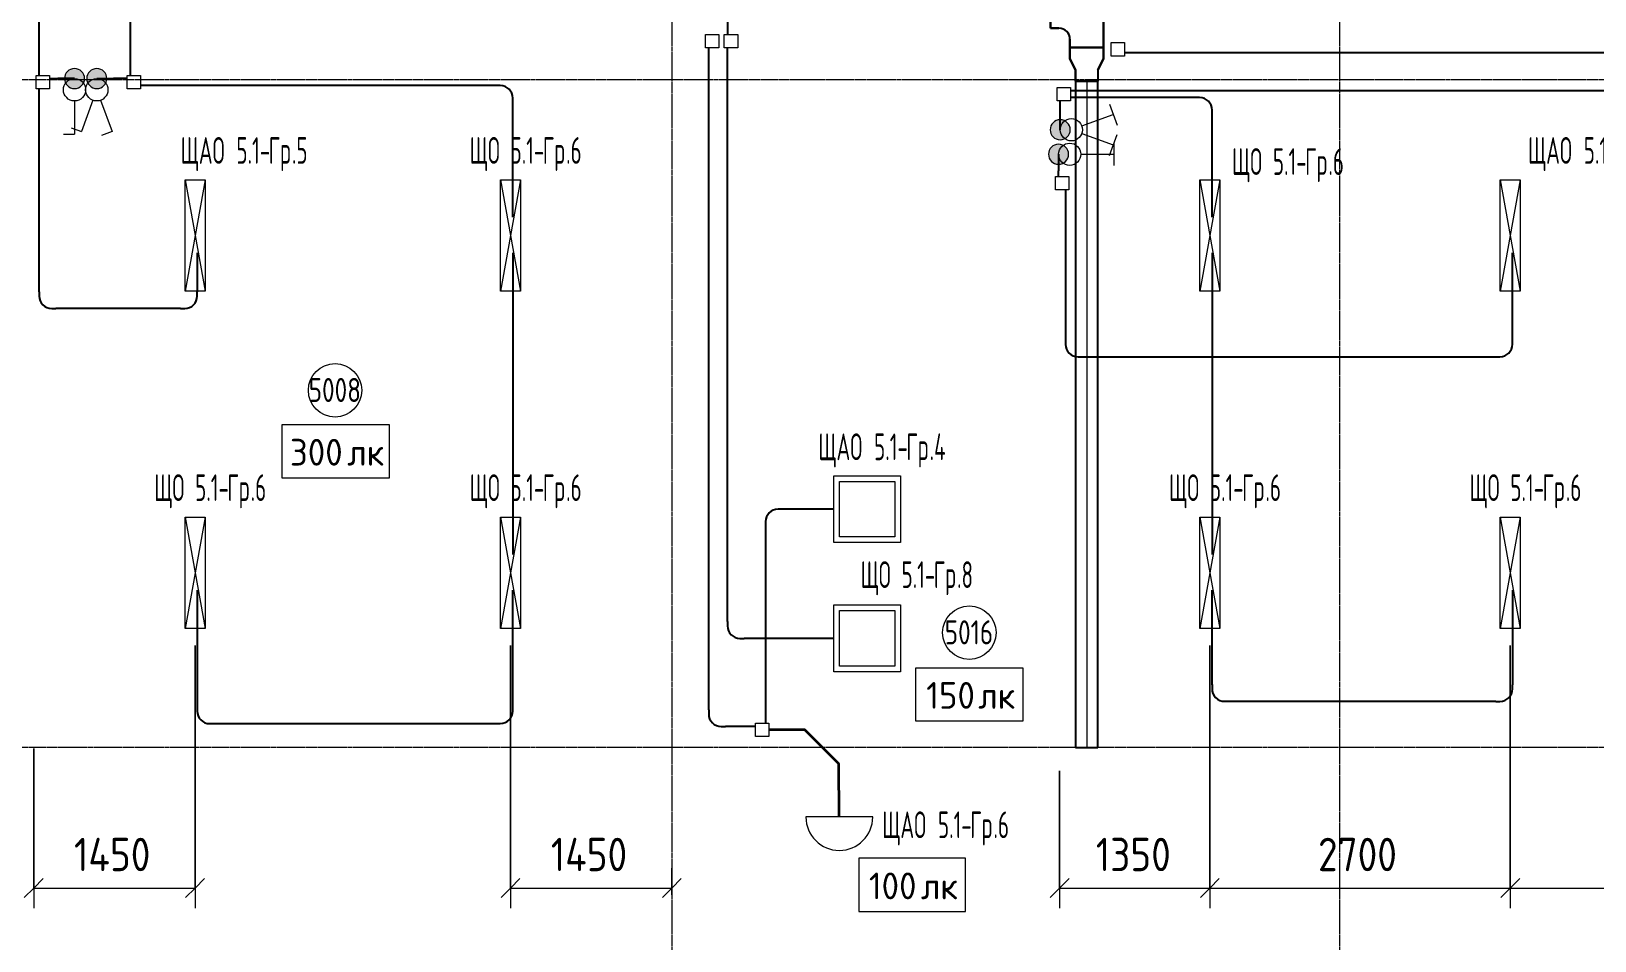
# Model space of a CAD drawing. Header units: millimetres. Extents: x -4730 to 98194, y -4296 to 93388.
# Drawn here: x 72243 to 86294, y 35263 to 43435 of the extents above; entities that cross this region are included whole.
import ezdxf

# ---------------------------------------------------------------- set-up
doc = ezdxf.new("R2010")
doc.units = ezdxf.units.MM
doc.linetypes.add('Линия сетки', pattern=[22.225, 12.7, -3.175, 3.175, -3.175])
doc.linetypes.add('Скрытая 0_75', pattern=[1.5, 0.75, -0.75])
for name, color, linetype, lineweight, true_color in [('Кабельные лотки', 5, 'Continuous', 25, 0x0000ff), ('Короба', 7, 'Continuous', 25, 0x008000), ('Линии', 7, 'Continuous', 9, 0x00a600), ('Опуск', 7, 'Скрытая 0_75', 18, 0x007f00), ('Соединительные детали кабельных лотков', 5, 'Continuous', 25, 0x0000ff), ('Соединительные детали коробов', 7, 'Continuous', 25, 0x008000), ('Типовые аннотации', 1, 'Continuous', 18, 0xff0000)]:
    doc.layers.add(name, color=color, linetype=linetype, lineweight=lineweight, true_color=true_color)
for name, color, linetype, lineweight in [('Марки помещений', 7, 'Continuous', 9), ('Марки силовых электроприборов', 7, 'Continuous', 9), ('Осевая линия', 7, 'Continuous', 18), ('Оси', 7, 'Continuous', 9), ('Провода', 7, 'Continuous', 35), ('Размеры', 7, 'Continuous', 9), ('Размеры-120', 7, 'Continuous', 9), ('Текстовые примечания', 7, 'Continuous', 9)]:
    doc.layers.add(name, color=color, linetype=linetype, lineweight=lineweight)
doc.styles.add('GOST Common', font='GOST_Common.ttf', dxfattribs={"width": 0.6, "height": 240})
doc.styles.add('GOST Common_1', font='GOST_Common.ttf', dxfattribs={"width": 0.9, "height": 300})
doc.styles.add('GOST Common_2', font='GOST_Common.ttf', dxfattribs={"height": 240})
doc.styles.add('GOST Common_3', font='GOST_Common.ttf', dxfattribs={"width": 0.8, "height": 216})
doc.dimstyles.new('ADSK_Проверочный', dxfattribs={"dimscale": 304.8, "dimtxt": 301.714499, "dimasz": 0.556693, "dimexe": 0.590551, "dimexo": 0.590551, "dimgap": 0.19685, "dimtad": 1, "dimdec": 3, "dimrnd": 0.001, "dimdsep": 46, "dimtxsty": 'GOST Common_1', "dimblk1": 'OBLIQUE', "dimblk2": 'OBLIQUE', "dimsah": 1, "dimcen": 0.09, "dimazin": 0, "dimtfac": 1, "dimtdec": 4, "dimtix": 1, "dimtmove": 0, "dimatfit": 3, "dimfxl": 1, "dimtvp": 1, "dimtolj": 1, "dimtzin": 0, "dimarcsym": 2})

# ---------------------------------------------------------------- blocks, each defined once
blk = doc.blocks.new('M_Горизонтальный тройник для канального - Радиус 100 мм-2474834-Тех_ этаж')
at = {"layer": 'Соединительные детали кабельных лотков'}
for p, q in [((325, 150), (-325, 150)), ((-325, 150), (-325, -150)), ((-325, -150), (-325, 150)), ((-325, 150), (325, 150)), ((-325, 150), (-325, 150)), ((325, -150), (325, 150)), ((325, 150), (325, -150)), ((325, 150), (325, 150)), ((-325, -150), (-250, -150)), ((-250, -150), (-325, -150)), ((-325, -150), (-325, -150)), ((-150, -250), (-150, -325)), ((-150, -325), (-150, -250)), ((150, -325), (150, -250)), ((150, -250), (150, -325)), ((250, -150), (325, -150)), ((325, -150), (250, -150)), ((325, -150), (325, -150)), ((-150, -325), (150, -325)), ((150, -325), (-150, -325)), ((-150, -325), (-150, -325)), ((150, -325), (150, -325))]:
    blk.add_line(p, q, dxfattribs=at)
for centre, start, end in [((-250, -250), 0, 90), ((-250, -250), 0, 90), ((250, -250), 90, 180), ((250, -250), 90, 180)]:
    blk.add_arc(centre, 100, start, end, dxfattribs=at)
blk = doc.blocks.new('M_Переходный патрубок для канального - Стандартная-3212371-Тех_ этаж')
at = {"layer": 'Соединительные детали кабельных лотков'}
for p, q in [((100, 100), (200, 150)), ((200, 150), (100, 100)), ((200, 150), (300, 150)), ((200, 150), (200, 150)), ((300, 150), (200, 150)), ((300, -150), (300, 150)), ((300, 150), (300, -150)), ((300, 150), (300, 150)), ((0, 100), (0, 100)), ((0, 100), (0, -100)), ((0, -100), (0, 100)), ((0, 100), (100, 100)), ((100, 100), (0, 100)), ((100, 100), (100, 100)), ((0, -100), (0, -100)), ((100, -100), (0, -100)), ((100, -100), (0, -100)), ((100, -100), (100, -100)), ((100, -100), (200, -150)), ((200, -150), (100, -100)), ((200, -150), (300, -150)), ((200, -150), (200, -150)), ((300, -150), (200, -150)), ((300, -150), (300, -150))]:
    blk.add_line(p, q, dxfattribs=at)
blk = doc.blocks.new('M_Короб_ отвод - Плоский торец - ПВХ - Стандартная-2386742-Тех_ этаж')
at = {"layer": 'Соединительные детали коробов'}
for p, q in [((45130, 82371.95), (45130, 82410.05)), ((45130, 82260), (45130, 82371.95)), ((45130, 82260), (45130, 82260))]:
    blk.add_line(p, q, dxfattribs=at)
blk = doc.blocks.new('M_Короб_ отвод - Плоский торец - ПВХ - Стандартная-V1-Тех_ этаж')
at = {"layer": 'Соединительные детали коробов'}
for p, q in [((0, 111.95), (0, 150.05)), ((-150.05, 0), (-111.95, 0))]:
    blk.add_line(p, q, dxfattribs=at)
blk.add_arc((-111.95, 111.95), 111.95, 270, 0, dxfattribs=at)
blk = doc.blocks.new('DIMBLOCK72-Тех_ этаж')
at = {"layer": 'Размеры-120'}
for p, q in [((73715, 37917), (73715, 35556)), ((73715, 35736), (73715, 37917)), ((72265, 36990), (72265, 35556)), ((72265, 35736), (72265, 36990)), ((72265, 35736), (72180, 35651)), ((72265, 35736), (72350, 35821)), ((72265, 35736), (73715, 35736)), ((73715, 35736), (73630, 35651)), ((73715, 35736), (73800, 35821))]:
    blk.add_line(p, q, dxfattribs=at)
at = {"layer": 'Размеры-120', "color": 0, "insert": (72627, 36188), "char_height": 300, "width": 871.39, "attachment_point": 1, "line_spacing_factor": 1.022761, "style": 'GOST Common_1'}
blk.add_mtext('1450', dxfattribs=at)
blk = doc.blocks.new('_Oblique')
at = {"color": 0, "linetype": 'ByBlock', "lineweight": -2}
blk.add_line((-0.5, -0.5), (0.5, 0.5), dxfattribs=at)
blk = doc.blocks.new('DIMBLOCK73-Тех_ этаж')
at = {"layer": 'Размеры-120'}
for p, q in [((76550, 37917), (76550, 35556)), ((76550, 35736), (76550, 37917)), ((78000, 35676), (78000, 35916)), ((76550, 35736), (76465, 35651)), ((76550, 35736), (76635, 35821)), ((76550, 35736), (78000, 35736)), ((78000, 35736), (77915, 35651)), ((78000, 35736), (78085, 35821)), ((78000, 35736), (78000, 35676))]:
    blk.add_line(p, q, dxfattribs=at)
at = {"layer": 'Размеры-120', "color": 0, "insert": (76912, 36188), "char_height": 300, "width": 871.39, "attachment_point": 1, "line_spacing_factor": 1.022761, "style": 'GOST Common_1'}
blk.add_mtext('1450', dxfattribs=at)
blk = doc.blocks.new('DIMBLOCK74-Тех_ этаж')
at = {"layer": 'Размеры-120'}
for p, q in [((82835, 37917), (82835, 35556)), ((82835, 35736), (82835, 37917)), ((81485, 36790), (81485, 35556)), ((81485, 35736), (81485, 36790)), ((81485, 35736), (81400, 35651)), ((81485, 35736), (81570, 35821)), ((81485, 35736), (82835, 35736)), ((82835, 35736), (82750, 35651)), ((82835, 35736), (82920, 35821))]:
    blk.add_line(p, q, dxfattribs=at)
at = {"layer": 'Размеры-120', "color": 0, "insert": (81810, 36188), "char_height": 300, "width": 840.71, "attachment_point": 1, "line_spacing_factor": 1.022761, "style": 'GOST Common_1'}
blk.add_mtext('1350', dxfattribs=at)
blk = doc.blocks.new('DIMBLOCK75-Тех_ этаж')
at = {"layer": 'Размеры-120'}
for p, q in [((82835, 37917), (82835, 35556)), ((82835, 35736), (82835, 37917)), ((85535, 37917), (85535, 35556)), ((85535, 35736), (85535, 37917)), ((82835, 35736), (82750, 35651)), ((82835, 35736), (82920, 35821)), ((82835, 35736), (85535, 35736)), ((85535, 35736), (85450, 35651)), ((85535, 35736), (85620, 35821))]:
    blk.add_line(p, q, dxfattribs=at)
at = {"layer": 'Размеры-120', "color": 0, "insert": (83807, 36188), "char_height": 300, "width": 908.21, "attachment_point": 1, "line_spacing_factor": 1.022761, "style": 'GOST Common_1'}
blk.add_mtext('2700', dxfattribs=at)
blk = doc.blocks.new('DIMBLOCK76-Тех_ этаж')
at = {"layer": 'Размеры-120'}
for p, q in [((85535, 37917), (85535, 35556)), ((85535, 35736), (85535, 37917)), ((88235, 37917), (88235, 35556)), ((88235, 35736), (88235, 37917)), ((85535, 35736), (85450, 35651)), ((85535, 35736), (85620, 35821)), ((85535, 35736), (88235, 35736)), ((88235, 35736), (88150, 35651)), ((88235, 35736), (88320, 35821))]:
    blk.add_line(p, q, dxfattribs=at)
at = {"layer": 'Размеры-120', "color": 0, "insert": (86507, 36188), "char_height": 300, "width": 908.21, "attachment_point": 1, "line_spacing_factor": 1.022761, "style": 'GOST Common_1'}
blk.add_mtext('2700', dxfattribs=at)
blk = doc.blocks.new('ADSK_Марка_Помещение_1_ГОСТ21-501-2011 - Номер-85995-Тех_ этаж')
at = {"layer": 'Марки помещений'}
blk.add_circle((0, 0), 2, dxfattribs=at)
blk = doc.blocks.new('Морка помещения_освещённость_ - Морка помещения_освещённость_-1484368-Тех_ этаж')
at = {"layer": 'Марки помещений', "color": 190, "true_color": 0x8000ff}
for p, q in [((-4, 0), (-4, 4)), ((-4, 4), (4, 4)), ((4, 4), (4, 0)), ((4, 0), (-4, 0))]:
    blk.add_line(p, q, dxfattribs=at)

msp = doc.modelspace()

# ---------------------------------------------------------------- hatches: boundary and pattern name
at = {"layer": 'Опуск', "linetype": 'Continuous'}
h = msp.add_hatch(color=256, dxfattribs=at)
edge = h.paths.add_edge_path(flags=0)
edge.add_arc((72631.6408, 43010), 90, 180, 360)
edge.add_arc((72631.6408, 43010), 90, 0, 180)
h = msp.add_hatch(color=256, dxfattribs=at)
edge = h.paths.add_edge_path(flags=0)
edge.add_arc((72831.6408, 43010), 90, 180, 360)
edge.add_arc((72831.6408, 43010), 90, 0, 180)
h = msp.add_hatch(color=256, dxfattribs=at)
edge = h.paths.add_edge_path(flags=0)
edge.add_arc((81490, 42550), 90, 180, 360)
edge.add_arc((81490, 42550), 90, 0, 180)
h = msp.add_hatch(color=256, dxfattribs=at)
edge = h.paths.add_edge_path(flags=0)
edge.add_arc((81475, 42330), 90, 180, 360)
edge.add_arc((81475, 42330), 90, 0, 180)

# ---------------------------------------------------------------- linework, layer by layer
at = {"layer": 'Кабельные лотки'}
for p, q in [((81627.9607, 42988.1437), (81827.9607, 42988.1437)), ((81627.9607, 42988.1437), (81627.9607, 37000)), ((81827.9607, 37000), (81827.9607, 42988.1437)), ((81627.9607, 37000), (81827.9607, 37000))]:
    msp.add_line(p, q, dxfattribs=at)
at = {"layer": 'Короба'}
for p, q in [((78499.8204, 44588.6381), (78499.8204, 43406.878)), ((72314.2469, 43038.5), (72314.2469, 43578.5)), ((73133.4786, 43038.5), (73133.4786, 43578.5)), ((78331.1069, 37338.6137), (78331.1069, 43286.878)), ((78499.8204, 38130.05), (78499.8204, 43286.878)), ((91631.3716, 43241.1881), (82068.5523, 43241.1881)), ((72405.7469, 43010), (72481.5908, 43010)), ((73104.9786, 43010), (72981.6908, 43010)), ((72314.2469, 41093.8769), (72314.2469, 42918.5)), ((76419.1969, 42947), (73224.9786, 42947)), ((81581.5, 42901.4961), (88104.1969, 42901.4961)), ((76569.2469, 41763.8269), (76569.2469, 42796.95)), ((81490, 42700.05), (81490, 42809.9961)), ((82704.1969, 42838.4961), (81581.5, 42838.4961)), ((82854.2469, 41763.8269), (82854.2469, 42688.4461)), ((81475, 42129.9961), (81475, 42179.95)), ((81538, 42009.9961), (81538, 40660.0461)), ((73734.2469, 41443.8269), (73734.2469, 41093.8769)), ((76569.2469, 41443.8269), (76569.2469, 38733.8269)), ((82854.2469, 41443.8269), (82854.2469, 38733.8269)), ((85554.2469, 40660.0461), (85554.2469, 41443.8269)), ((73584.1969, 40943.8269), (72464.2969, 40943.8269)), ((81688.05, 40509.9961), (85404.1969, 40509.9961)), ((79459.8204, 39140.9714), (78992.6569, 39140.9714)), ((78842.6069, 38990.9214), (78842.6069, 37217.0637)), ((73734.2469, 38413.8269), (73734.2469, 37363.8769)), ((76569.2469, 37363.8769), (76569.2469, 38413.8269)), ((82854.2469, 37563.8769), (82854.2469, 38413.8269)), ((85554.2469, 38413.8269), (85554.2469, 37563.8769)), ((79459.8204, 37980), (78649.8704, 37980)), ((85404.1969, 37413.8269), (83004.2969, 37413.8269)), ((73884.2969, 37213.8269), (76419.1969, 37213.8269)), ((78751.1069, 37188.5637), (78481.1569, 37188.5637))]:
    msp.add_line(p, q, dxfattribs=at)
at = {"layer": 'Линии', "color": 96, "true_color": 0x008000}
for p, q in [((79679.0067, 36006.2174), (79679.0067, 35526.2174)), ((80639.0067, 36006.2174), (79679.0067, 36006.2174)), ((80639.0067, 35526.2174), (80639.0067, 36006.2174)), ((79679.0067, 35526.2174), (80639.0067, 35526.2174))]:
    msp.add_line(p, q, dxfattribs=at)
at = {"layer": 'Опуск', "linetype": 'Continuous'}
for centre, start, end in [((72631.6408, 43010), 0, 180), ((72631.6408, 43010), 180, 0), ((72831.6408, 43010), 0, 180), ((72831.6408, 43010), 180, 0), ((81490, 42550), 0, 180), ((81490, 42550), 180, 0), ((81475, 42330), 0, 180), ((81475, 42330), 180, 0)]:
    msp.add_arc(centre, 90, start, end, dxfattribs=at)
at = {"layer": 'Осевая линия'}
msp.add_line((81727.9607, 42988.1437), (81727.9607, 37000), dxfattribs=at)
at = {"layer": 'Оси', "linetype": 'Линия сетки'}
for p, q in [((78000, 93388.3703), (78000, -3096.3487)), ((84000, 93388.3703), (84000, -3096.3487)), ((98194.2682, 43000), (-3530.0173, 43000)), ((98194.2682, 37000), (-3530.0173, 37000))]:
    msp.add_line(p, q, dxfattribs=at)
at = {"layer": 'Провода', "flags": 128}
msp.add_lwpolyline([(79503.9461, 36375), (79500.5929, 36852.2733), (79193.6515, 37157.0649), (78871.1069, 37157.0639)], dxfattribs=at)
at = {"layer": 'Типовые аннотации'}
for p, q in [((78302.6069, 43406.878), (78422.6069, 43406.878)), ((78302.6069, 43286.878), (78302.6069, 43406.878)), ((78422.6069, 43286.878), (78302.6069, 43286.878)), ((78422.6069, 43406.878), (78422.6069, 43286.878)), ((81948.5523, 43332.6881), (82068.5523, 43332.6881)), ((81948.5523, 43212.6881), (81948.5523, 43332.6881)), ((82068.5523, 43332.6881), (82068.5523, 43212.6881)), ((82068.5523, 43212.6881), (81948.5523, 43212.6881)), ((72285.7469, 43038.5), (72405.7469, 43038.5)), ((72285.7469, 42918.5), (72285.7469, 43038.5)), ((72405.7469, 43038.5), (72405.7469, 42918.5)), ((72405.7469, 42918.5), (72285.7469, 42918.5)), ((72631.6408, 42809.3567), (72631.6408, 42509.3567)), ((72531.6408, 42509.3567), (72631.6408, 42509.3567)), ((81675.6434, 42330), (81975.6434, 42330)), ((81975.6434, 42230), (81975.6434, 42430)), ((73625, 42100), (73805, 42100)), ((73625, 41100), (73625, 42100)), ((73805, 42100), (73625, 41100)), ((73625, 42100), (73805, 41100)), ((73805, 42100), (73805, 41100)), ((81446.5, 42129.9961), (81566.5, 42129.9961)), ((81446.5, 42009.9961), (81446.5, 42129.9961)), ((81566.5, 42129.9961), (81566.5, 42009.9961)), ((85445, 42100), (85625, 42100)), ((85445, 41100), (85445, 42100)), ((85625, 42100), (85445, 41100)), ((85445, 42100), (85625, 41100)), ((85625, 42100), (85625, 41100)), ((81566.5, 42009.9961), (81446.5, 42009.9961)), ((73805, 41100), (73625, 41100)), ((85625, 41100), (85445, 41100)), ((79455.0564, 39440.9714), (80055.0564, 39440.9714)), ((79455.0564, 38840.9714), (79455.0564, 39440.9714)), ((79505.0564, 39390.9714), (80005.0564, 39390.9714)), ((79505.0564, 38890.9714), (79505.0564, 39390.9714)), ((80005.0564, 39390.9714), (80005.0564, 38890.9714)), ((80055.0564, 39440.9714), (80055.0564, 38840.9714)), ((80055.0564, 38840.9714), (79455.0564, 38840.9714)), ((80005.0564, 38890.9714), (79505.0564, 38890.9714)), ((78751.1069, 37217.0637), (78871.1069, 37217.0637)), ((78751.1069, 37097.0637), (78751.1069, 37217.0637)), ((78871.1069, 37097.0637), (78751.1069, 37097.0637)), ((78871.1069, 37217.0637), (78871.1069, 37097.0637)), ((79805, 36375), (79205, 36375))]:
    msp.add_line(p, q, dxfattribs=at)
at = {"layer": 'Типовые аннотации', "color": 16, "true_color": 0x800000}
for p, q in [((78471.3204, 43406.878), (78591.3204, 43406.878)), ((78471.3204, 43286.878), (78471.3204, 43406.878)), ((78591.3204, 43286.878), (78471.3204, 43286.878)), ((78591.3204, 43406.878), (78591.3204, 43286.878)), ((73104.9786, 43038.5), (73224.9786, 43038.5)), ((73104.9786, 42918.5), (73104.9786, 43038.5)), ((73224.9786, 43038.5), (73224.9786, 42918.5)), ((73224.9786, 42918.5), (73104.9786, 42918.5)), ((81461.5, 42929.9961), (81581.5, 42929.9961)), ((81461.5, 42809.9961), (81461.5, 42929.9961)), ((81581.5, 42929.9961), (81581.5, 42809.9961)), ((81581.5, 42809.9961), (81461.5, 42809.9961))]:
    msp.add_line(p, q, dxfattribs=at)
at = {"layer": 'Типовые аннотации', "color": 5, "true_color": 0x0000ff}
for p, q in [((72797.4388, 42815.3874), (72694.8327, 42533.4796)), ((72865.8428, 42815.3874), (72968.4488, 42533.4796)), ((81932.3184, 42780.7773), (82000.7224, 42592.8388)), ((81684.6126, 42584.202), (81966.5204, 42686.8081)), ((72600.8635, 42567.6816), (72694.8327, 42533.4796)), ((72968.4488, 42533.4796), (72874.4796, 42499.2776)), ((81684.6126, 42515.798), (81966.5204, 42413.1919)), ((81932.3184, 42319.2227), (82000.7224, 42507.1612)), ((76460, 42100), (76640, 42100)), ((76460, 41100), (76460, 42100)), ((76640, 42100), (76460, 41100)), ((76460, 42100), (76640, 41100)), ((76640, 42100), (76640, 41100)), ((82745, 42100), (82925, 42100)), ((82745, 41100), (82745, 42100)), ((82925, 42100), (82745, 41100)), ((82745, 42100), (82925, 41100)), ((82925, 42100), (82925, 41100)), ((76640, 41100), (76460, 41100)), ((82925, 41100), (82745, 41100)), ((73625, 39070), (73805, 39070)), ((73625, 38070), (73625, 39070)), ((73805, 39070), (73625, 38070)), ((73625, 39070), (73805, 38070)), ((73805, 39070), (73805, 38070)), ((76460, 39070), (76640, 39070)), ((76460, 38070), (76460, 39070)), ((76640, 39070), (76460, 38070)), ((76460, 39070), (76640, 38070)), ((76640, 39070), (76640, 38070)), ((82745, 39070), (82925, 39070)), ((82745, 38070), (82745, 39070)), ((82925, 39070), (82745, 38070)), ((82745, 39070), (82925, 38070)), ((82925, 39070), (82925, 38070)), ((85445, 39070), (85625, 39070)), ((85445, 38070), (85445, 39070)), ((85625, 39070), (85445, 38070)), ((85445, 39070), (85625, 38070)), ((85625, 39070), (85625, 38070)), ((79455.0564, 38280), (80055.0564, 38280)), ((79455.0564, 37680), (79455.0564, 38280)), ((79505.0564, 38230), (80005.0564, 38230)), ((79505.0564, 37730), (79505.0564, 38230)), ((80005.0564, 38230), (80005.0564, 37730)), ((80055.0564, 38280), (80055.0564, 37680)), ((73805, 38070), (73625, 38070)), ((76640, 38070), (76460, 38070)), ((82925, 38070), (82745, 38070)), ((85625, 38070), (85445, 38070)), ((80055.0564, 37680), (79455.0564, 37680)), ((80005.0564, 37730), (79505.0564, 37730))]:
    msp.add_line(p, q, dxfattribs=at)
at = {"layer": 'Типовые аннотации'}
for centre in [(72631.6408, 42909.3567), (81575.6434, 42330)]:
    msp.add_circle(centre, 100, dxfattribs=at)
at = {"layer": 'Типовые аннотации', "color": 5, "true_color": 0x0000ff}
for centre in [(72831.6408, 42909.3567), (81590.6434, 42550)]:
    msp.add_circle(centre, 100, dxfattribs=at)
at = {"layer": 'Типовые аннотации'}
msp.add_arc((79505, 36375), 300, 180, 360, dxfattribs=at)

# ---------------------------------------------------------------- block references
at = {"layer": 'Марки помещений', "xscale": 120, "yscale": 120, "zscale": 120}
for p in [(74972.9423, 40208.861), (80673.4627, 38031.213)]:
    msp.add_blockref('ADSK_Марка_Помещение_1_ГОСТ21-501-2011 - Номер-85995-Тех_ этаж', p, dxfattribs=at)
at = {"layer": 'Марки помещений', "color": 190, "true_color": 0x8000ff, "xscale": 120, "yscale": 120, "zscale": 120}
for p in [(74978.7843, 39420.6578), (80673.4627, 37235.8801)]:
    msp.add_blockref('Морка помещения_освещённость_ - Морка помещения_освещённость_-1484368-Тех_ этаж', p, dxfattribs=at)
at = {"layer": 'Соединительные детали кабельных лотков'}
for name, p, rotation in [('M_Горизонтальный тройник для канального - Радиус 100 мм-2474834-Тех_ этаж', (81727.9607, 43613.1437), 270), ('M_Горизонтальный тройник для канального - Радиус 100 мм-2474834-Тех_ этаж', (81727.9607, 43613.1437), 270), ('M_Переходный патрубок для канального - Стандартная-3212371-Тех_ этаж', (81727.9607, 42988.1437), 90), ('M_Переходный патрубок для канального - Стандартная-3212371-Тех_ этаж', (81727.9607, 42988.1437), 90)]:
    msp.add_blockref(name, p, dxfattribs=dict(at, rotation=rotation))
at = {"layer": 'Соединительные детали коробов'}
for name, p, rotation in [('M_Короб_ отвод - Плоский торец - ПВХ - Стандартная-2386742-Тех_ этаж', (154891.6408, -2120), 90), ('M_Короб_ отвод - Плоский торец - ПВХ - Стандартная-2386742-Тех_ этаж', (-9428.3592, 88140), 270), ('M_Короб_ отвод - Плоский торец - ПВХ - Стандартная-V1-Тех_ этаж', (76569.2469, 42947), 90), ('M_Короб_ отвод - Плоский торец - ПВХ - Стандартная-V1-Тех_ этаж', (82854.2469, 42838.4961), 90), ('M_Короб_ отвод - Плоский торец - ПВХ - Стандартная-2386742-Тех_ этаж', (126605, 124590), 180), ('M_Короб_ отвод - Плоский торец - ПВХ - Стандартная-V1-Тех_ этаж', (72314.2469, 40943.8269), 270), ('M_Короб_ отвод - Плоский торец - ПВХ - Стандартная-V1-Тех_ этаж', (81538, 40509.9961), 270), ('M_Короб_ отвод - Плоский торец - ПВХ - Стандартная-V1-Тех_ этаж', (78842.6069, 39140.9714), 180), ('M_Короб_ отвод - Плоский торец - ПВХ - Стандартная-V1-Тех_ этаж', (78499.8204, 37980), 270), ('M_Короб_ отвод - Плоский торец - ПВХ - Стандартная-V1-Тех_ этаж', (73734.2469, 37213.8269), 270), ('M_Короб_ отвод - Плоский торец - ПВХ - Стандартная-V1-Тех_ этаж', (78331.1069, 37188.5637), 270)]:
    msp.add_blockref(name, p, dxfattribs=dict(at, rotation=rotation))
for name, p in [('M_Короб_ отвод - Плоский торец - ПВХ - Стандартная-2386742-Тех_ этаж', (36360, -39710)), ('M_Короб_ отвод - Плоский торец - ПВХ - Стандартная-V1-Тех_ этаж', (73734.2469, 40943.8269)), ('M_Короб_ отвод - Плоский торец - ПВХ - Стандартная-V1-Тех_ этаж', (85554.2469, 37413.8269))]:
    msp.add_blockref(name, p, dxfattribs=at)
at = {"layer": 'Соединительные детали коробов', "extrusion": (0, -3.56953e-05, 1)}
msp.add_blockref('M_Короб_ отвод - Плоский торец - ПВХ - Стандартная-V1-Тех_ этаж', (85554.2469, 40510.6433), dxfattribs=at)
at = {"layer": 'Соединительные детали коробов', "extrusion": (0, -3.33333e-05, 1), "rotation": 270}
msp.add_blockref('M_Короб_ отвод - Плоский торец - ПВХ - Стандартная-V1-Тех_ этаж', (82854.2469, 37414.4313), dxfattribs=at)
at = {"layer": 'Соединительные детали коробов', "extrusion": (0, -2.77778e-05, 1)}
msp.add_blockref('M_Короб_ отвод - Плоский торец - ПВХ - Стандартная-V1-Тех_ этаж', (76569.2469, 37214.3306), dxfattribs=at)

# ---------------------------------------------------------------- texts
at = {"layer": 'Марки помещений', "char_height": 216, "attachment_point": 1, "style": 'GOST Common_3'}
for s, insert, width in [('5008', (74735.9864, 40319.6483), 584.9112), ('5016', (80452.3467, 38142.0002), 546.4302)]:
    msp.add_mtext(s, dxfattribs=dict(at, insert=insert, width=width))
at = {"layer": 'Марки помещений', "color": 190, "true_color": 0x8000ff, "char_height": 240, "attachment_point": 1, "style": 'GOST Common_2'}
for s, insert, width in [('300', (74566.9005, 39772.3698), 625.31625), ('лк', (75082.838, 39772.3698), 413.67075), ('150', (80285.5788, 37587.5921), 567.59475), ('лк', (80753.8913, 37587.5921), 413.67075)]:
    msp.add_mtext(s, dxfattribs=dict(at, insert=insert, width=width))
at = {"layer": 'Марки силовых электроприборов', "char_height": 240, "attachment_point": 1, "style": 'GOST Common'}
for s, insert, width in [('ЩАО', (73585.1486, 42484.0093), 502.17705), (' 5.1-', (73999.4861, 42484.0093), 455.99985), ('Гр', (74375.7236, 42484.0093), 253.9746), ('.5', (74585.2736, 42484.0093), 178.93665), ('ЩО', (76182.3414, 42484.0093), 340.55685), (' 5.1-', (76463.3289, 42484.0093), 455.99985), ('Гр', (76839.5664, 42484.0093), 253.9746), ('.6', (77049.1164, 42484.0093), 178.93665), ('ЩАО', (85693.6974, 42484.0093), 502.17705), (' 5.1-', (86108.0349, 42484.0093), 455.99985), ('ЩО', (83033.1748, 42384.1563), 340.55685), (' 5.1-', (83314.1623, 42384.1563), 455.99985), ('Гр', (83690.3998, 42384.1563), 253.9746), ('.6', (83899.9498, 42384.1563), 178.93665), ('ЩАО', (79315.8617, 39821.1538), 502.17705), (' 5.1-', (79730.1992, 39821.1538), 455.99985), ('Гр', (80106.4367, 39821.1538), 253.9746), ('.4', (80315.9867, 39821.1538), 196.2531), ('ЩО', (73347.3414, 39454.0093), 340.55685), (' 5.1-', (73628.3289, 39454.0093), 455.99985), ('Гр', (74004.5664, 39454.0093), 253.9746), ('.6', (74214.1164, 39454.0093), 178.93665), ('ЩО', (76182.3414, 39454.0093), 340.55685), (' 5.1-', (76463.3289, 39454.0093), 455.99985), ('Гр', (76839.5664, 39454.0093), 253.9746), ('.6', (77049.1164, 39454.0093), 178.93665), ('ЩО', (82467.3414, 39454.0093), 340.55685), (' 5.1-', (82748.3289, 39454.0093), 455.99985), ('Гр', (83124.5664, 39454.0093), 253.9746), ('.6', (83334.1164, 39454.0093), 178.93665), ('ЩО', (85167.3414, 39454.0093), 340.55685), (' 5.1-', (85448.3289, 39454.0093), 455.99985), ('Гр', (85824.5664, 39454.0093), 253.9746), ('.6', (86034.1164, 39454.0093), 178.93665), ('ЩО', (79695.7036, 38672.5144), 340.55685), (' 5.1-', (79976.6911, 38672.5144), 455.99985), ('Гр', (80352.9286, 38672.5144), 253.9746), ('.8', (80562.4786, 38672.5144), 178.93665), ('ЩАО', (79889.8816, 36424.7779), 502.17705), (' 5.1-', (80304.2191, 36424.7779), 455.99985), ('Гр', (80680.4566, 36424.7779), 253.9746), ('.6', (80890.0066, 36424.7779), 178.93665)]:
    msp.add_mtext(s, dxfattribs=dict(at, insert=insert, width=width))
at = {"layer": 'Текстовые примечания', "color": 96, "true_color": 0x008000, "char_height": 240, "attachment_point": 1, "style": 'GOST Common_2'}
for s, insert, width in [('100', (79770.2488, 35875.7421), 567.59475), ('лк', (80238.5613, 35875.7421), 413.67075)]:
    msp.add_mtext(s, dxfattribs=dict(at, insert=insert, width=width))

# ---------------------------------------------------------------- dimensions: what is measured, and where the dimension line sits
at = {"layer": 'Размеры'}
for base, p1, p2, override, picture, middle in [((73715, 35736.07), (72265, 37170), (73715, 38097.3269), {"dimpost": '<>', "dimfxl": 1721.172617}, 'DIMBLOCK72-Тех_ этаж', (72990, 35946.07)), ((78000, 35736.07), (76550, 38097.3269), (78000, 35856.0519), {"dimpost": '<>', "dimfxl": 2669.421979}, 'DIMBLOCK73-Тех_ этаж', (77275, 35946.07)), ((82835, 35736.07), (81485, 36970), (82835, 38097.3269), {"dimpost": '<>', "dimfxl": 1758.796707}, 'DIMBLOCK74-Тех_ этаж', (82160, 35946.07)), ((85535, 35736.07), (82835, 38097.3269), (85535, 38097.3269), {"dimpost": '<>', "dimfxl": 2700}, 'DIMBLOCK75-Тех_ этаж', (84185, 35946.07)), ((88235, 35736.07), (85535, 38097.3269), (88235, 38097.3269), {"dimpost": '<>', "dimfxl": 2700}, 'DIMBLOCK76-Тех_ этаж', (86885, 35946.07))]:
    dim = msp.add_linear_dim(base=base, p1=p1, p2=p2, dimstyle='ADSK_Проверочный', override=override, dxfattribs=at)
    dim.commit()
    dim.dimension.update_dxf_attribs({"geometry": picture, "text_midpoint": middle})

doc.saveas('drawing.dxf')
